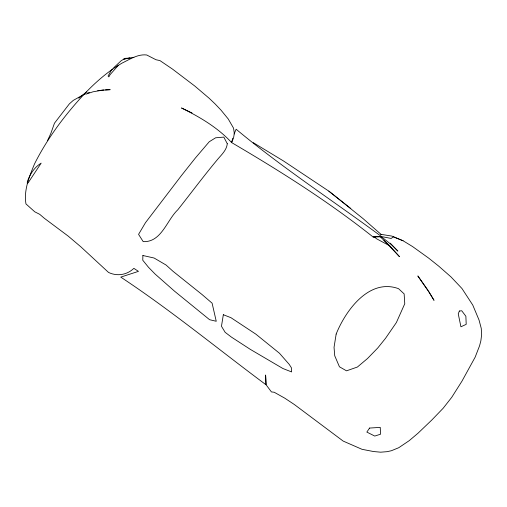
<?xml version="1.0" encoding="UTF-8"?>
<svg xmlns="http://www.w3.org/2000/svg" width="507" height="507" viewBox="0 0 507 507"><rect width="100%" height="100%" fill="white"/><g stroke="black" fill="none" stroke-linecap="round" stroke-linejoin="round"><path stroke-width="0.76" d="M232.764 138.234L231.617 142.575C280.548 171.29 328.65 201.685 373.152 237.042L382.506 236.756L391.17 238.442L393.4 236.864L403.084 240.768L412.597 246.579L428.745 258.183L438.707 266.131L451.008 276.93L461.947 288.496L472.765 305.068L479.045 320.044L481.257 328.397L481.65 334.569L480.845 340.913L479.552 345.837L475.16 357.15L461.985 381.125L451.762 397.285L443.143 408.268L431.787 420.037L418.034 433.2L409.219 440.659L398.756 447.706L391.385 450.729L387.082 451.674L380.675 452.187L373.583 451.541L362.042 449.322L343.182 441.09L294.339 404.51L284.725 398.141L274.198 392.247L271.435 391.924L266.099 384.788L265.617 375.009L265.985 384.75C217.649 348.791 171.055 310.347 120.748 277.114L138.462 271.365L133.861 268.361C126.965 274.965 117.244 276.549 108.568 272.462L80.873 246.846L68.192 236.104L44.375 218.308L39.704 214.315L34.774 211.812L25.958 203.922C23.62 190.068 29.374 176.392 34.558 163.837C47.176 138.684 64.231 115.83 83.237 95.177C94.834 82.882 107.573 71.506 122.25 63.001C129.919 59.294 137.834 53.926 146.719 54.984L155.979 59.737L159.952 60.599L172.513 69.11L194.745 86.006L209.087 98.193L215.063 103.884L220.925 110.038L228.251 118.999L233.55 128.17L234.316 133.423L233.569 137.847L231.617 142.575C217.668 127.51 199.72 116.99 181.481 107.966L192.02 112.985M234.107 133.987L236.142 129.234C282.424 167.855 333.086 200.816 381.543 236.573L377.233 236.42L373.152 237.042M47.639 140.369L50.89 133.297L54.464 123.201L69.364 103.872L73.255 100.399L85.024 93.827M112.655 68.914L111.172 70.562L108.067 76.05L108.859 76.887L110.152 74.567L118.505 65.162M113.644 67.811L121.148 60.758L125.096 58.349L130.033 58.083L123.841 59.046L133.911 57.31M78.788 98.174L86.463 92.001M85.791 94.194L93.06 91.792L102.395 90.183L110.177 89.676L105.469 89.91M87.217 93.149L89.403 92.47M97.686 90.702L103.897 89.986M380.618 234.285L391.873 236.085L403.084 240.768M253.221 142.638L283.54 160.998L328.809 191.126L363.126 218.675L381.207 234.519M381.429 236.794L391.246 244.539L397.881 251.098L390.244 243.17M350.806 208.516L328.809 191.126M373.665 236.439L376.72 238.873L389.642 245.775L380.066 236.611M383.881 240.191L399.446 256.637L389.256 245.28M428.047 290.403L417.838 275.941L429.118 292.26L434.024 300.321L428.447 291.062M142.892 255.509L142.765 260.218L148.494 267.284L155.123 274.072L174.516 291.164L209.587 319.702L216.242 321.273L212.103 303.18L201.982 294.478L172.976 271.264L166.081 265.034L154.103 258.025L142.892 255.509M27.359 181.721L27.27 183.433L28.139 182.812L41.175 163.121C34.451 167.209 29.856 174.351 27.359 181.721M336.16 334.062L334.043 347.32L334.734 355.775L339.443 366.789L346.515 370.832L357.397 367.036L367.556 358.481L377.759 347.967L385.567 338.264L396.385 322.534L404.757 303.75L404.142 293.889L398.553 288.679C369.172 277.925 345.622 310.493 336.16 334.062M223.333 314.72L221.47 326.274L225.152 332.326L231.369 337.073L250.344 349.386L282.925 368.526L291.614 371.923L291.373 367.727L289.174 364.33L279.433 353.221L255.839 334.138L230.939 317.686L223.333 314.72M227.294 143.747C226.54 150.763 220.621 155.472 216.514 160.7C203.168 176.715 190.752 193.484 177.786 209.816C166.816 220.082 161.524 242.46 143.196 241.636L138.569 234.361L145.477 222.681L181.411 175.612L195.341 158.051L209.239 141.757L215.608 137.796L223.815 137.112L227.294 143.747M459.367 311.019L458.246 313.827L460.926 326.793L466.206 324.341L465.876 316.26L461.731 310.759L459.367 311.019M369.578 428.06L366.846 432.084L374.755 436.064L380.554 434.207L380.25 427.388L369.578 428.06"/></g></svg>
